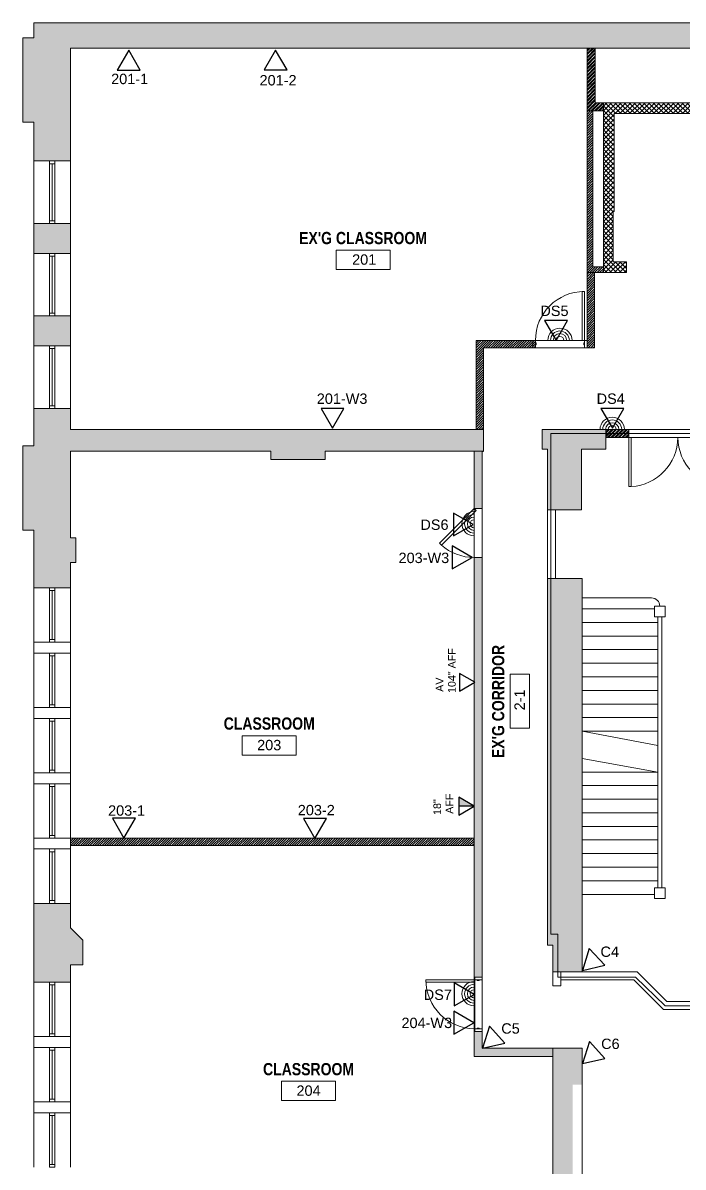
# Model space of a CAD drawing. Header units: inches. Extents: x 891 to 14187, y -1169 to 3232.
# Drawn here: x 8153 to 8638, y 2233 to 3074 of the extents above; entities that cross this region are included whole.
import ezdxf

# ---------------------------------------------------------------- set-up
doc = ezdxf.new("R2010")
doc.units = ezdxf.units.IN
doc.header["$MEASUREMENT"] = 0
doc.linetypes.add('IMPORT-IMPORT-HIDDEN2', pattern=[0.1875, 0.125, -0.0625])
doc.linetypes.add('IMPORT-IMPORT-PHANTOM2', pattern=[1.25, 0.625, -0.125, 0.125, -0.125, 0.125, -0.125])
for name, color, linetype, lineweight in [('_OPTEC_LAYER', 1, 'Continuous', 30), ('A-ANNO-RM TAG', 7, 'Continuous', 9), ('A-DETL-MEDM', 33, 'Continuous', 20), ('A-DOOR', 7, 'Continuous', 9), ('A-DOOR-EXG', 7, 'Continuous', 9), ('A-DOOR-HEAD', 7, 'IMPORT-IMPORT-HIDDEN2', 9), ('A-DOOR-JAMB', 7, 'Continuous', 9), ('A-Hatch', 7, 'Continuous', 9), ('A-HATCH-1HR', 7, 'Continuous', 9), ('A-HATCH-2 HR', 7, 'Continuous', 9), ('A-STAIR-EX_G', 7, 'Continuous', 9), ('A-WALL-INT NEW', 7, 'Continuous', 9), ('DATA', 250, 'Continuous', 30), ('EX-EXT-CORE', 7, 'Continuous', 9), ('EX-Windows', 7, 'Continuous', 9), ('G-ANNO-TEXT', 7, 'Continuous', 9), ('MUC-LOW_WALL', 7, 'Continuous', 9), ('SPEAKER', 10, 'Continuous', 20), ('WALL TYPE', 7, 'IMPORT-IMPORT-PHANTOM2', 9)]:
    doc.layers.add(name, color=color, linetype=linetype, lineweight=lineweight)
doc.styles.add('Arial', font='arial.ttf', dxfattribs={"height": 7.623})
doc.styles.add('Arial Narrow_B', font='ARIALNB.TTF', dxfattribs={"height": 9})
doc.styles.add('Arial_2', font='arial.ttf', dxfattribs={"height": 4.5})

msp = doc.modelspace()

# ---------------------------------------------------------------- hatches: boundary and pattern name
at = {"layer": 'A-Hatch'}
for points in [[(8187.65, 2972.6), (8187.65, 3055.66), (9018.37, 3055.66), (9018.37, 3023.37), (9039.99, 3023.37), (9039.99, 3074.16), (8160.65, 3074.16), (8160.65, 3063.16), (8152.65, 3063.16), (8152.65, 3001.16), (8160.65, 3001.16), (8160.65, 2972.6)], [(8160.65, 2658.6), (8187.65, 2658.6), (8187.65, 2677.39), (8191.65, 2677.39), (8191.65, 2695.39), (8187.65, 2695.39), (8187.65, 2759.16), (8335.09, 2759.16), (8335.09, 2753.16), (8375.09, 2753.16), (8375.09, 2759.16), (8491.61, 2759.16), (8491.61, 2775.16), (8187.65, 2775.16), (8187.65, 2790.6), (8160.65, 2790.6), (8160.65, 2763.16), (8152.65, 2763.16), (8152.65, 2701.16), (8160.65, 2701.16)], [(8538.52, 2715.95), (8563.52, 2715.95), (8563.52, 2760.66), (8581.52, 2760.66), (8581.52, 2775.16), (8534.75, 2775.16), (8534.75, 2760.66), (8538.52, 2760.66), (8538.52, 2729.77)], [(8484.61, 2716.97), (8490.61, 2716.97), (8490.61, 2759.16), (8484.61, 2759.16), (8484.61, 2729.77)], [(8490.61, 2372.37), (8490.61, 2680.97), (8484.61, 2680.97), (8484.61, 2372.37)], [(8564.19, 2376.29), (8564.19, 2665.41), (8538.52, 2665.41), (8538.52, 2395.79), (8542.52, 2395.79), (8542.52, 2376.29)], [(8160.65, 2368.62), (8187.65, 2368.62), (8187.65, 2381.44), (8196.65, 2381.44), (8196.65, 2399.58), (8187.65, 2408.58), (8187.65, 2426.6), (8160.65, 2426.6)], [(8484.61, 2314), (8542.52, 2314), (8542.52, 2320), (8490.61, 2320), (8490.61, 2332.37), (8484.61, 2332.37)], [(8542.52, 2192.45), (8564.19, 2192.45), (8564.19, 2219.32), (8557.23, 2219.32), (8557.23, 2293.29), (8564.19, 2293.29), (8564.19, 2320), (8542.52, 2320), (8542.52, 2199.12)]]:
    msp.add_hatch(color=9, dxfattribs=at).paths.add_polyline_path(points)
h = msp.add_hatch(color=9, dxfattribs=at)
h.paths.add_polyline_path([(8160.65, 2836.6), (8187.65, 2836.6), (8187.65, 2858.6), (8160.65, 2858.6)])
h.paths.add_polyline_path([(8160.65, 2904.6), (8187.65, 2904.6), (8187.65, 2926.6), (8160.65, 2926.6)])
at = {"layer": 'A-HATCH-1HR'}
h = msp.add_hatch(dxfattribs=at)
h.set_pattern_fill('FP_3', color=8, style=0, pattern_type=2)
h.set_pattern_definition([(45, (7058.1196, -13222.9309), (-0.88388348, 0.88388348), [])])
h.paths.add_polyline_path([(8567.76, 2890.46), (8579.76, 2890.46), (8579.76, 2894.71), (8572.01, 2894.71), (8572.01, 3009.46), (8567.76, 3009.46), (8567.76, 2971.95)])
at = {"layer": 'A-HATCH-2 HR'}
h = msp.add_hatch(dxfattribs=at)
h.set_pattern_fill('FP_2', color=8, style=0, pattern_type=2)
h.set_pattern_definition([(45, (7058.1196, -25944.936), (-1.32582521, 1.32582521), []), (45, (7059.0036, -25944.936), (-1.32582521, 1.32582521), [])])
h.paths.add_polyline_path([(8567.76, 3009.46), (8579.76, 3009.46), (8579.76, 3015.46), (8573.76, 3015.46), (8573.76, 3055.66), (8567.76, 3055.66)])
h = msp.add_hatch(dxfattribs=at)
h.set_pattern_fill('FP_1', color=8, style=0, pattern_type=2)
h.set_pattern_definition([(45, (-10701.2044, -5367.886), (-1.76776695, 1.76776695), []), (135, (-10701.2044, -5367.886), (-1.76776695, -1.76776695), [])])
h.paths.add_polyline_path([(8579.76, 2890.46), (8596.81, 2890.46), (8596.81, 2898.46), (8586.95, 2898.46), (8586.95, 2935.36), (8587.76, 2935.36), (8587.76, 3007.46), (8679.76, 3007.46), (8679.76, 2898.46), (8644.81, 2898.46), (8644.81, 2895.44), (8687.76, 2895.44), (8687.76, 3015.46), (8579.76, 3015.46), (8579.76, 2894.71)])
at = {"layer": 'DATA'}
msp.add_hatch(color=1, dxfattribs=at).paths.add_polyline_path([(8484.61, 2498.1), (8473.34, 2504.6), (8473.34, 2498.1)])

# ---------------------------------------------------------------- linework, layer by layer
at = {"layer": '_OPTEC_LAYER', "color": 1, "lineweight": 30}
for points in [[(8230.49, 3054.01), (8222.05, 3039.39), (8238.93, 3039.39)], [(8338.61, 3054.17), (8330.17, 3039.54), (8347.05, 3039.54)], [(8544.96, 2840.61), (8553.4, 2855.23), (8536.52, 2855.23)], [(8380.45, 2776.02), (8388.89, 2790.64), (8372.01, 2790.64)], [(8586.34, 2776.02), (8594.78, 2790.64), (8577.89, 2790.64)], [(8484.05, 2705.24), (8469.43, 2713.68), (8469.43, 2696.8)], [(8483.2, 2681.02), (8468.58, 2689.46), (8468.58, 2672.58)], [(8226.99, 2474.53), (8235.43, 2489.15), (8218.55, 2489.15)], [(8367.5, 2474.34), (8375.95, 2488.96), (8359.06, 2488.96)], [(8564.29, 2377.31), (8580.74, 2381.11), (8569.22, 2393.45)], [(8484.61, 2359.65), (8469.99, 2368.1), (8469.99, 2351.21)], [(8484.37, 2338.81), (8469.75, 2347.25), (8469.75, 2330.37)], [(8490.84, 2320.18), (8507.35, 2323.7), (8496.05, 2336.24)], [(8564.29, 2308.88), (8580.8, 2312.4), (8569.5, 2324.94)]]:
    msp.add_lwpolyline(points, close=True, dxfattribs=at)
at = {"layer": 'A-ANNO-RM TAG', "color": 8, "flags": 128}
for points in [[(8383.09, 2906.99), (8422.77, 2906.99), (8422.77, 2892.77), (8383.09, 2892.77)], [(8511.26, 2555.56), (8511.26, 2595.24), (8525.48, 2595.24), (8525.48, 2555.56)], [(8313.95, 2549.91), (8353.63, 2549.91), (8353.63, 2535.69), (8313.95, 2535.69)], [(8342.88, 2295.74), (8382.56, 2295.74), (8382.56, 2281.52), (8342.88, 2281.52)]]:
    msp.add_lwpolyline(points, close=True, dxfattribs=at)
at = {"layer": 'A-DETL-MEDM', "color": 135}
msp.add_line((8564.18, 2273.44), (8564.18, 2195.44), dxfattribs=at)
at = {"layer": 'A-DOOR', "color": 8}
for p, q in [((8598.52, 2769.16), (8598.52, 2733.16)), ((8600.29, 2769.16), (8598.52, 2769.16)), ((8600.29, 2733.16), (8600.29, 2769.16)), ((8598.52, 2733.16), (8600.29, 2733.16))]:
    msp.add_line(p, q, dxfattribs=at)
for points in [[(8565.76, 2840.66), (8564.01, 2840.66), (8564.01, 2876.66), (8565.76, 2876.66)], [(8485.11, 2370.37), (8485.11, 2368.62), (8449.11, 2368.62), (8449.11, 2370.37)]]:
    msp.add_lwpolyline(points, close=True, dxfattribs=at)
for centre, radius, start, end in [((8565.76, 2840.66), 36, 90, 180), ((8598.15, 2769.47), 36.38, 273.37008, 359.50677), ((8670.9, 2769.47), 36.38, 180.49323, 266.62992), ((8485.11, 2370.37), 36, 180, 270)]:
    msp.add_arc(centre, radius, start, end, dxfattribs=at)
at = {"layer": 'A-DOOR-EXG', "color": 8}
msp.add_lwpolyline([(8484.61, 2716.97), (8459.15, 2691.51), (8460.56, 2690.1), (8486.02, 2715.56)], close=True, dxfattribs=at)
msp.add_arc((8484.68, 2717.4), 36.43, 228.53467, 269.87623, dxfattribs=at)
at = {"layer": 'A-DOOR-HEAD', "color": 8, "linetype": 'Continuous'}
for p, q in [((8565.76, 2840.66), (8529.76, 2840.66)), ((8565.76, 2835.16), (8529.76, 2835.16)), ((8598.52, 2775.16), (8670.52, 2775.16)), ((8598.52, 2769.16), (8598.52, 2775.16)), ((8670.52, 2769.16), (8598.52, 2769.16)), ((8490.61, 2716.97), (8484.61, 2716.97)), ((8484.61, 2716.97), (8484.61, 2680.97)), ((8490.61, 2680.97), (8490.61, 2716.97)), ((8484.61, 2680.97), (8490.61, 2680.97)), ((8490.61, 2370.37), (8484.61, 2370.37)), ((8484.61, 2370.37), (8484.61, 2334.37)), ((8485.11, 2370.37), (8485.11, 2334.37)), ((8490.61, 2370.37), (8490.61, 2334.37)), ((8490.61, 2334.37), (8490.61, 2370.37)), ((8484.61, 2334.37), (8490.61, 2334.37))]:
    msp.add_line(p, q, dxfattribs=at)
at = {"layer": 'A-DOOR-JAMB', "color": 8}
for points in [[(8527.76, 2835.16), (8529.76, 2835.16), (8529.76, 2840.66), (8527.76, 2840.66), (8527.76, 2835.16), (8527.76, 2840.66)], [(8567.76, 2835.16), (8565.76, 2835.16), (8565.76, 2840.66), (8567.76, 2840.66), (8567.76, 2835.16), (8567.76, 2840.66)], [(8490.61, 2372.37), (8490.61, 2370.37), (8485.11, 2370.37), (8485.11, 2372.37), (8490.61, 2372.37), (8485.11, 2372.37)], [(8490.61, 2332.37), (8490.61, 2334.37), (8485.11, 2334.37), (8485.11, 2332.37), (8490.61, 2332.37), (8485.11, 2332.37)]]:
    msp.add_lwpolyline(points, dxfattribs=at)
for points in [[(8529.76, 2837.41), (8530.26, 2837.41), (8530.26, 2838.91), (8529.76, 2838.91)], [(8565.76, 2837.41), (8565.26, 2837.41), (8565.26, 2838.91), (8565.76, 2838.91)], [(8488.36, 2370.37), (8488.36, 2369.87), (8486.86, 2369.87), (8486.86, 2370.37)], [(8488.36, 2334.37), (8488.36, 2334.87), (8486.86, 2334.87), (8486.86, 2334.37)]]:
    msp.add_lwpolyline(points, close=True, dxfattribs=at)
at = {"layer": 'A-HATCH-1HR', "color": 8}
for p, q in [((8567.76, 2889.08), (8569.14, 2890.46)), ((8567.76, 2887.31), (8570.91, 2890.46)), ((8567.76, 2885.55), (8572.68, 2890.46)), ((8567.76, 2883.78), (8573.26, 2889.28)), ((8567.76, 2882.01), (8573.26, 2887.51)), ((8567.76, 2880.24), (8573.26, 2885.74)), ((8567.76, 2878.47), (8573.26, 2883.97)), ((8567.76, 2876.71), (8573.26, 2882.21)), ((8567.76, 2874.94), (8573.26, 2880.44)), ((8567.76, 2873.17), (8573.26, 2878.67)), ((8567.76, 2871.4), (8573.26, 2876.9)), ((8567.76, 2869.64), (8573.26, 2875.14)), ((8567.76, 2867.87), (8573.26, 2873.37)), ((8567.76, 2866.1), (8573.26, 2871.6)), ((8567.76, 2864.33), (8573.26, 2869.83)), ((8567.76, 2862.56), (8573.26, 2868.06)), ((8567.76, 2860.8), (8573.26, 2866.3)), ((8567.76, 2859.03), (8573.26, 2864.53)), ((8567.76, 2857.26), (8573.26, 2862.76)), ((8567.76, 2855.49), (8573.26, 2860.99)), ((8567.76, 2853.73), (8573.26, 2859.23)), ((8567.76, 2851.96), (8573.26, 2857.46)), ((8567.76, 2850.19), (8573.26, 2855.69)), ((8567.76, 2848.42), (8573.26, 2853.92)), ((8567.76, 2846.65), (8573.26, 2852.15)), ((8567.76, 2844.89), (8573.26, 2850.39)), ((8567.76, 2843.12), (8573.26, 2848.62)), ((8567.76, 2841.35), (8573.26, 2846.85)), ((8567.76, 2839.58), (8573.26, 2845.08)), ((8486.11, 2840.37), (8486.4, 2840.66)), ((8486.11, 2838.6), (8488.16, 2840.66)), ((8486.11, 2836.83), (8489.93, 2840.66)), ((8486.11, 2835.06), (8491.7, 2840.66)), ((8486.11, 2833.3), (8493.47, 2840.66)), ((8486.11, 2831.53), (8495.23, 2840.66)), ((8486.11, 2829.76), (8497, 2840.66)), ((8493.27, 2835.16), (8498.77, 2840.66)), ((8495.04, 2835.16), (8500.54, 2840.66)), ((8496.81, 2835.16), (8502.31, 2840.66)), ((8498.57, 2835.16), (8504.07, 2840.66)), ((8500.34, 2835.16), (8505.84, 2840.66)), ((8502.11, 2835.16), (8507.61, 2840.66)), ((8503.88, 2835.16), (8509.38, 2840.66)), ((8505.64, 2835.16), (8511.14, 2840.66)), ((8507.41, 2835.16), (8512.91, 2840.66)), ((8509.18, 2835.16), (8514.68, 2840.66)), ((8510.95, 2835.16), (8516.45, 2840.66)), ((8512.72, 2835.16), (8518.22, 2840.66)), ((8514.48, 2835.16), (8519.98, 2840.66)), ((8516.25, 2835.16), (8521.75, 2840.66)), ((8518.02, 2835.16), (8523.52, 2840.66)), ((8519.79, 2835.16), (8525.29, 2840.66)), ((8521.55, 2835.16), (8527.05, 2840.66)), ((8523.32, 2835.16), (8528.82, 2840.66)), ((8525.09, 2835.16), (8529.76, 2839.83)), ((8526.86, 2835.16), (8530.26, 2838.56)), ((8528.63, 2835.16), (8529.76, 2836.29)), ((8567.76, 2837.82), (8573.26, 2843.32)), ((8567.76, 2836.05), (8573.26, 2841.55)), ((8568.64, 2835.16), (8573.26, 2839.78)), ((8570.41, 2835.16), (8573.26, 2838.01)), ((8572.17, 2835.16), (8573.26, 2836.24)), ((8486.11, 2827.99), (8491.61, 2833.49)), ((8486.11, 2826.22), (8491.61, 2831.72)), ((8486.11, 2824.46), (8491.61, 2829.96)), ((8486.11, 2822.69), (8491.61, 2828.19)), ((8486.11, 2820.92), (8491.61, 2826.42)), ((8486.11, 2819.15), (8491.61, 2824.65)), ((8486.11, 2817.39), (8491.61, 2822.89)), ((8486.11, 2815.62), (8491.61, 2821.12)), ((8486.11, 2813.85), (8491.61, 2819.35)), ((8486.11, 2812.08), (8491.61, 2817.58)), ((8486.11, 2810.32), (8491.61, 2815.82)), ((8486.11, 2808.55), (8491.61, 2814.05)), ((8486.11, 2806.78), (8491.61, 2812.28)), ((8486.11, 2805.01), (8491.61, 2810.51)), ((8486.11, 2803.24), (8491.61, 2808.74)), ((8486.11, 2801.48), (8491.61, 2806.98)), ((8486.11, 2799.71), (8491.61, 2805.21)), ((8486.11, 2797.94), (8491.61, 2803.44)), ((8486.11, 2796.17), (8491.61, 2801.67)), ((8486.11, 2794.41), (8491.61, 2799.91)), ((8486.11, 2792.64), (8491.61, 2798.14)), ((8486.11, 2790.87), (8491.61, 2796.37)), ((8486.11, 2789.1), (8491.61, 2794.6)), ((8486.11, 2787.33), (8491.61, 2792.83)), ((8486.11, 2785.57), (8491.61, 2791.07)), ((8486.11, 2783.8), (8491.61, 2789.3)), ((8486.11, 2782.03), (8491.61, 2787.53)), ((8486.11, 2780.26), (8491.61, 2785.76)), ((8486.11, 2778.5), (8491.61, 2784)), ((8486.11, 2776.73), (8491.61, 2782.23)), ((8486.3, 2775.16), (8491.61, 2780.46)), ((8488.07, 2775.16), (8491.61, 2778.69)), ((8489.84, 2775.16), (8491.61, 2776.92)), ((8187.65, 2474.19), (8188.08, 2474.62)), ((8187.65, 2472.42), (8189.85, 2474.62)), ((8187.65, 2470.66), (8191.62, 2474.62)), ((8187.89, 2469.12), (8193.39, 2474.62)), ((8189.66, 2469.12), (8195.16, 2474.62)), ((8191.42, 2469.12), (8196.92, 2474.62)), ((8193.19, 2469.12), (8198.69, 2474.62)), ((8194.96, 2469.12), (8200.46, 2474.62)), ((8196.73, 2469.12), (8202.23, 2474.62)), ((8198.49, 2469.12), (8203.99, 2474.62)), ((8200.26, 2469.12), (8205.76, 2474.62)), ((8202.03, 2469.12), (8207.53, 2474.62)), ((8203.8, 2469.12), (8209.3, 2474.62)), ((8205.56, 2469.12), (8211.06, 2474.62)), ((8207.33, 2469.12), (8212.83, 2474.62)), ((8209.1, 2469.12), (8214.6, 2474.62)), ((8210.87, 2469.12), (8216.37, 2474.62)), ((8212.64, 2469.12), (8218.14, 2474.62)), ((8214.4, 2469.12), (8219.9, 2474.62)), ((8216.17, 2469.12), (8221.67, 2474.62)), ((8217.94, 2469.12), (8223.44, 2474.62)), ((8219.71, 2469.12), (8225.21, 2474.62)), ((8221.47, 2469.12), (8226.97, 2474.62)), ((8223.24, 2469.12), (8228.74, 2474.62)), ((8225.01, 2469.12), (8230.51, 2474.62)), ((8226.78, 2469.12), (8232.28, 2474.62)), ((8228.55, 2469.12), (8234.05, 2474.62)), ((8230.31, 2469.12), (8235.81, 2474.62)), ((8232.08, 2469.12), (8237.58, 2474.62)), ((8233.85, 2469.12), (8239.35, 2474.62)), ((8235.62, 2469.12), (8241.12, 2474.62)), ((8237.38, 2469.12), (8242.88, 2474.62)), ((8239.15, 2469.12), (8244.65, 2474.62)), ((8240.92, 2469.12), (8246.42, 2474.62)), ((8242.69, 2469.12), (8248.19, 2474.62)), ((8244.46, 2469.12), (8249.96, 2474.62)), ((8246.22, 2469.12), (8251.72, 2474.62)), ((8247.99, 2469.12), (8253.49, 2474.62)), ((8249.76, 2469.12), (8255.26, 2474.62)), ((8251.53, 2469.12), (8257.03, 2474.62)), ((8253.29, 2469.12), (8258.79, 2474.62)), ((8255.06, 2469.12), (8260.56, 2474.62)), ((8256.83, 2469.12), (8262.33, 2474.62)), ((8258.6, 2469.12), (8264.1, 2474.62)), ((8260.37, 2469.12), (8265.87, 2474.62)), ((8262.13, 2469.12), (8267.63, 2474.62)), ((8263.9, 2469.12), (8269.4, 2474.62)), ((8265.67, 2469.12), (8271.17, 2474.62)), ((8267.44, 2469.12), (8272.94, 2474.62)), ((8269.2, 2469.12), (8274.7, 2474.62)), ((8270.97, 2469.12), (8276.47, 2474.62)), ((8272.74, 2469.12), (8278.24, 2474.62)), ((8274.51, 2469.12), (8280.01, 2474.62)), ((8276.28, 2469.12), (8281.78, 2474.62)), ((8278.04, 2469.12), (8283.54, 2474.62)), ((8279.81, 2469.12), (8285.31, 2474.62)), ((8281.58, 2469.12), (8287.08, 2474.62)), ((8283.35, 2469.12), (8288.85, 2474.62)), ((8285.11, 2469.12), (8290.61, 2474.62)), ((8286.88, 2469.12), (8292.38, 2474.62)), ((8288.65, 2469.12), (8294.15, 2474.62)), ((8290.42, 2469.12), (8295.92, 2474.62)), ((8292.19, 2469.12), (8297.69, 2474.62)), ((8293.95, 2469.12), (8299.45, 2474.62)), ((8295.72, 2469.12), (8301.22, 2474.62)), ((8297.49, 2469.12), (8302.99, 2474.62)), ((8299.26, 2469.12), (8304.76, 2474.62)), ((8301.02, 2469.12), (8306.52, 2474.62)), ((8302.79, 2469.12), (8308.29, 2474.62)), ((8304.56, 2469.12), (8310.06, 2474.62)), ((8306.33, 2469.12), (8311.83, 2474.62)), ((8308.1, 2469.12), (8313.6, 2474.62)), ((8309.86, 2469.12), (8315.36, 2474.62)), ((8311.63, 2469.12), (8317.13, 2474.62)), ((8313.4, 2469.12), (8318.9, 2474.62)), ((8315.17, 2469.12), (8320.67, 2474.62)), ((8316.93, 2469.12), (8322.43, 2474.62)), ((8318.7, 2469.12), (8324.2, 2474.62)), ((8320.47, 2469.12), (8325.97, 2474.62)), ((8322.24, 2469.12), (8327.74, 2474.62)), ((8324.01, 2469.12), (8329.51, 2474.62)), ((8325.77, 2469.12), (8331.27, 2474.62)), ((8327.54, 2469.12), (8333.04, 2474.62)), ((8329.31, 2469.12), (8334.81, 2474.62)), ((8331.08, 2469.12), (8336.58, 2474.62)), ((8332.84, 2469.12), (8338.34, 2474.62)), ((8334.61, 2469.12), (8340.11, 2474.62)), ((8336.38, 2469.12), (8341.88, 2474.62)), ((8338.15, 2469.12), (8343.65, 2474.62)), ((8339.92, 2469.12), (8345.42, 2474.62)), ((8341.68, 2469.12), (8347.18, 2474.62)), ((8343.45, 2469.12), (8348.95, 2474.62)), ((8345.22, 2469.12), (8350.72, 2474.62)), ((8346.99, 2469.12), (8352.49, 2474.62)), ((8348.75, 2469.12), (8354.25, 2474.62)), ((8350.52, 2469.12), (8356.02, 2474.62)), ((8352.29, 2469.12), (8357.79, 2474.62)), ((8354.06, 2469.12), (8359.56, 2474.62)), ((8355.83, 2469.12), (8361.33, 2474.62)), ((8357.59, 2469.12), (8363.09, 2474.62)), ((8359.36, 2469.12), (8364.86, 2474.62)), ((8361.13, 2469.12), (8366.63, 2474.62)), ((8362.9, 2469.12), (8368.4, 2474.62)), ((8364.66, 2469.12), (8370.16, 2474.62)), ((8366.43, 2469.12), (8371.93, 2474.62)), ((8368.2, 2469.12), (8373.7, 2474.62)), ((8369.97, 2469.12), (8375.47, 2474.62)), ((8371.74, 2469.12), (8377.24, 2474.62)), ((8373.5, 2469.12), (8379, 2474.62)), ((8375.27, 2469.12), (8380.77, 2474.62)), ((8377.04, 2469.12), (8382.54, 2474.62)), ((8378.81, 2469.12), (8384.31, 2474.62)), ((8380.57, 2469.12), (8386.07, 2474.62)), ((8382.34, 2469.12), (8387.84, 2474.62)), ((8384.11, 2469.12), (8389.61, 2474.62)), ((8385.88, 2469.12), (8391.38, 2474.62)), ((8387.64, 2469.12), (8393.14, 2474.62)), ((8389.41, 2469.12), (8394.91, 2474.62)), ((8391.18, 2469.12), (8396.68, 2474.62)), ((8392.95, 2469.12), (8398.45, 2474.62)), ((8394.72, 2469.12), (8400.22, 2474.62)), ((8396.48, 2469.12), (8401.98, 2474.62)), ((8398.25, 2469.12), (8403.75, 2474.62)), ((8400.02, 2469.12), (8405.52, 2474.62)), ((8401.79, 2469.12), (8407.29, 2474.62)), ((8403.55, 2469.12), (8409.05, 2474.62)), ((8405.32, 2469.12), (8410.82, 2474.62)), ((8407.09, 2469.12), (8412.59, 2474.62)), ((8408.86, 2469.12), (8414.36, 2474.62)), ((8410.63, 2469.12), (8416.13, 2474.62)), ((8412.39, 2469.12), (8417.89, 2474.62)), ((8414.16, 2469.12), (8419.66, 2474.62)), ((8415.93, 2469.12), (8421.43, 2474.62)), ((8417.7, 2469.12), (8423.2, 2474.62)), ((8419.46, 2469.12), (8424.96, 2474.62)), ((8421.23, 2469.12), (8426.73, 2474.62)), ((8423, 2469.12), (8428.5, 2474.62)), ((8424.77, 2469.12), (8430.27, 2474.62)), ((8426.54, 2469.12), (8432.04, 2474.62)), ((8428.3, 2469.12), (8433.8, 2474.62)), ((8430.07, 2469.12), (8435.57, 2474.62)), ((8431.84, 2469.12), (8437.34, 2474.62)), ((8433.61, 2469.12), (8439.11, 2474.62)), ((8435.37, 2469.12), (8440.87, 2474.62)), ((8437.14, 2469.12), (8442.64, 2474.62)), ((8438.91, 2469.12), (8444.41, 2474.62)), ((8440.68, 2469.12), (8446.18, 2474.62)), ((8442.45, 2469.12), (8447.95, 2474.62)), ((8444.21, 2469.12), (8449.71, 2474.62)), ((8445.98, 2469.12), (8451.48, 2474.62)), ((8447.75, 2469.12), (8453.25, 2474.62)), ((8449.52, 2469.12), (8455.02, 2474.62)), ((8451.28, 2469.12), (8456.78, 2474.62)), ((8453.05, 2469.12), (8458.55, 2474.62)), ((8454.82, 2469.12), (8460.32, 2474.62)), ((8456.59, 2469.12), (8462.09, 2474.62)), ((8458.36, 2469.12), (8463.86, 2474.62)), ((8460.12, 2469.12), (8465.62, 2474.62)), ((8461.89, 2469.12), (8467.39, 2474.62)), ((8463.66, 2469.12), (8469.16, 2474.62)), ((8465.43, 2469.12), (8470.93, 2474.62)), ((8467.19, 2469.12), (8472.69, 2474.62)), ((8468.96, 2469.12), (8474.46, 2474.62)), ((8470.73, 2469.12), (8476.23, 2474.62)), ((8472.5, 2469.12), (8478, 2474.62)), ((8474.27, 2469.12), (8479.77, 2474.62)), ((8476.03, 2469.12), (8481.53, 2474.62)), ((8477.8, 2469.12), (8483.3, 2474.62)), ((8479.57, 2469.12), (8484.61, 2474.16)), ((8481.34, 2469.12), (8484.61, 2472.39)), ((8483.1, 2469.12), (8484.61, 2470.63))]:
    msp.add_line(p, q, dxfattribs=at)
at = {"layer": 'A-HATCH-2 HR', "color": 8}
for p, q in [((8581.52, 2773.37), (8583.31, 2775.16)), ((8581.52, 2770.72), (8585.96, 2775.16)), ((8581.52, 2775.14), (8581.54, 2775.16)), ((8581.52, 2772.49), (8584.19, 2775.16)), ((8581.52, 2769.84), (8586.84, 2775.16)), ((8582.61, 2769.16), (8588.61, 2775.16)), ((8583.49, 2769.16), (8589.49, 2775.16)), ((8585.26, 2769.16), (8591.26, 2775.16)), ((8586.14, 2769.16), (8592.14, 2775.16)), ((8587.91, 2769.16), (8593.91, 2775.16)), ((8588.8, 2769.16), (8594.8, 2775.16)), ((8590.56, 2769.16), (8596.56, 2775.16)), ((8591.45, 2769.16), (8597.45, 2775.16)), ((8593.22, 2769.16), (8598.52, 2774.46)), ((8594.1, 2769.16), (8598.52, 2773.58)), ((8595.87, 2769.16), (8598.52, 2771.81)), ((8596.75, 2769.16), (8598.52, 2770.93)), ((8598.52, 2769.16), (8598.52, 2769.16))]:
    msp.add_line(p, q, dxfattribs=at)
at = {"layer": 'A-STAIR-EX_G', "color": 8}
for p, q in [((8564.19, 2651.21), (8615.23, 2651.21)), ((8564.19, 2643.21), (8617.35, 2643.21)), ((8617.35, 2645.21), (8625.11, 2645.21)), ((8617.35, 2637.45), (8617.35, 2645.21)), ((8625.11, 2645.21), (8625.11, 2637.45)), ((8625.11, 2637.45), (8617.35, 2637.45)), ((8619.84, 2438.04), (8619.84, 2637.45)), ((8622.84, 2438.04), (8622.84, 2637.45)), ((8564.19, 2633.21), (8619.84, 2633.21)), ((8564.19, 2623.21), (8619.84, 2623.21)), ((8564.19, 2613.21), (8619.84, 2613.21)), ((8564.19, 2603.21), (8619.84, 2603.21)), ((8564.19, 2593.21), (8619.84, 2593.21)), ((8564.19, 2583.21), (8619.84, 2583.21)), ((8564.19, 2573.21), (8619.84, 2573.21)), ((8564.19, 2563.21), (8619.84, 2563.21)), ((8619.84, 2542.67), (8564.19, 2553.21)), ((8564.19, 2553.21), (8619.84, 2553.21)), ((8619.84, 2523.21), (8564.19, 2533.21)), ((8564.19, 2523.21), (8619.84, 2523.21)), ((8564.19, 2513.21), (8619.84, 2513.21)), ((8564.19, 2503.21), (8619.84, 2503.21)), ((8564.19, 2493.21), (8619.84, 2493.21)), ((8564.19, 2483.21), (8619.84, 2483.21)), ((8564.19, 2473.21), (8619.84, 2473.21)), ((8564.19, 2463.21), (8619.84, 2463.21)), ((8564.19, 2453.21), (8619.84, 2453.21)), ((8564.19, 2443.21), (8619.84, 2443.21)), ((8564.19, 2433.21), (8617.35, 2433.21)), ((8617.35, 2438.04), (8625.11, 2438.04)), ((8617.35, 2430.28), (8617.35, 2438.04)), ((8625.11, 2438.04), (8625.11, 2430.28)), ((8625.11, 2430.28), (8617.35, 2430.28))]:
    msp.add_line(p, q, dxfattribs=at)
msp.add_arc((8615.23, 2645.21), 6, 0, 90, dxfattribs=at)
at = {"layer": 'A-WALL-INT NEW', "color": 135, "lineweight": 20}
for p, q in [((8567.76, 3055.66), (8565.76, 3055.66)), ((8571.76, 3055.66), (8567.76, 3055.66))]:
    msp.add_line(p, q, dxfattribs=at)
at = {"layer": 'A-WALL-INT NEW', "color": 8}
for p, q in [((8567.76, 3009.46), (8567.76, 3055.66)), ((8579.76, 3009.46), (8579.76, 3015.46)), ((8579.76, 3015.46), (8687.76, 3015.46)), ((8567.76, 3009.46), (8567.76, 2895.46)), ((8572.01, 3009.46), (8567.76, 3009.46)), ((8579.76, 3009.46), (8572.01, 3009.46)), ((8579.76, 2894.71), (8579.76, 3009.46)), ((8567.76, 2890.46), (8579.76, 2890.46)), ((8567.76, 2835.16), (8567.76, 2890.46)), ((8573.26, 2890.46), (8573.26, 2835.16)), ((8579.76, 2890.46), (8579.76, 2894.71)), ((8486.11, 2775.26), (8486.11, 2840.66)), ((8486.11, 2840.66), (8527.76, 2840.66)), ((8527.76, 2835.16), (8491.61, 2835.16)), ((8491.61, 2835.16), (8491.61, 2775.16)), ((8573.26, 2835.16), (8567.76, 2835.16)), ((8581.52, 2775.16), (8598.52, 2775.16)), ((8581.52, 2769.16), (8581.52, 2775.16)), ((8581.52, 2769.16), (8598.52, 2769.16)), ((8598.52, 2769.16), (8581.52, 2769.16)), ((8598.52, 2775.16), (8598.52, 2769.16)), ((8187.65, 2469.12), (8187.65, 2474.62)), ((8187.65, 2474.62), (8484.61, 2474.62)), ((8484.61, 2474.62), (8484.61, 2469.12)), ((8484.61, 2469.12), (8187.65, 2469.12))]:
    msp.add_line(p, q, dxfattribs=at)
at = {"layer": 'A-WALL-INT NEW', "color": 8, "flags": 128}
for points in [[(8579.76, 3015.46), (8573.76, 3015.46), (8573.76, 3055.66)], [(8579.76, 2890.46), (8567.76, 2890.46), (8567.76, 3009.46), (8572.01, 3009.46), (8572.01, 2894.71), (8579.76, 2894.71), (8579.76, 2890.46), (8567.76, 2890.46)], [(8579.76, 2894.71), (8572.01, 2894.71), (8572.01, 3009.46)], [(8644.81, 2898.46), (8679.76, 2898.46), (8679.76, 3007.46), (8587.76, 3007.46), (8587.76, 2935.36), (8586.95, 2935.36), (8586.95, 2898.46), (8596.81, 2898.46), (8596.81, 2890.46), (8579.76, 2890.46)]]:
    msp.add_lwpolyline(points, dxfattribs=at)
at = {"layer": 'DATA', "color": 1, "flags": 128}
msp.add_lwpolyline([(8485.19, 2589.27), (8473.92, 2595.78), (8473.92, 2582.76)], close=True, dxfattribs=at)
at = {"layer": 'DATA', "color": 1}
msp.add_lwpolyline([(8484.61, 2498.1), (8473.34, 2504.6), (8473.34, 2491.59), (8484.61, 2498.1), (8473.34, 2498.1)], dxfattribs=at)
at = {"layer": 'EX-EXT-CORE', "color": 8}
for p, q in [((8567.76, 3055.66), (8573.76, 3055.66)), ((8544.52, 2715.95), (8544.52, 2665.41)), ((8160.65, 2618.6), (8160.65, 2610.6)), ((8160.65, 2570.6), (8160.65, 2562.6)), ((8160.65, 2522.6), (8160.65, 2514.6)), ((8160.65, 2474.6), (8160.65, 2466.6)), ((8160.65, 2368.62), (8172.15, 2368.62)), ((8160.65, 2328.62), (8160.65, 2320.62)), ((8160.65, 2280.62), (8160.65, 2272.62))]:
    msp.add_line(p, q, dxfattribs=at)
at = {"layer": 'EX-EXT-CORE', "color": 8, "flags": 128}
for points in [[(8699.76, 3055.66), (9018.37, 3055.66), (9018.37, 3023.37), (9039.99, 3023.37), (9039.99, 3074.16), (8160.65, 3074.16), (8160.65, 3063.16), (8152.65, 3063.16), (8152.65, 3001.16), (8160.65, 3001.16), (8160.65, 2972.6)], [(8172.15, 2972.6), (8160.65, 2972.6), (8187.65, 2972.6), (8187.65, 3055.66), (8567.76, 3055.66)], [(8573.76, 3055.66), (8579.74, 3055.66), (8693.76, 3055.66)], [(8160.65, 2926.6), (8187.65, 2926.6), (8187.65, 2904.6), (8160.65, 2904.6), (8172.15, 2904.6), (8160.65, 2904.6), (8160.65, 2926.6), (8172.15, 2926.6)], [(8172.15, 2836.6), (8160.65, 2836.6), (8160.65, 2858.6), (8172.15, 2858.6)], [(8160.65, 2836.6), (8187.65, 2836.6), (8187.65, 2858.6), (8160.65, 2858.6)], [(8160.65, 2658.6), (8160.65, 2701.16), (8152.65, 2701.16), (8152.65, 2763.16), (8160.65, 2763.16), (8160.65, 2790.6), (8172.15, 2790.6)], [(8160.65, 2790.6), (8187.65, 2790.6), (8187.65, 2775.16), (8491.61, 2775.16), (8491.61, 2759.16), (8375.09, 2759.16), (8375.09, 2753.16), (8335.09, 2753.16), (8335.09, 2759.16), (8187.65, 2759.16), (8187.65, 2695.39), (8191.65, 2695.39), (8191.65, 2677.39), (8187.65, 2677.39), (8187.65, 2658.6), (8160.65, 2658.6), (8172.15, 2658.6)], [(8548.52, 2376.29), (8548.52, 2370.29), (8602.17, 2370.29), (8623.98, 2348.48), (8663.4, 2348.48), (8663.4, 2354.48), (8626.46, 2354.48), (8604.65, 2376.29), (8548.52, 2376.29), (8548.52, 2366.06), (8542.52, 2366.06), (8542.52, 2395.79), (8538.52, 2395.79), (8538.52, 2760.66), (8534.75, 2760.66), (8534.75, 2775.16), (8565.76, 2775.16), (8581.52, 2775.16), (8581.52, 2760.66), (8563.52, 2760.66), (8563.52, 2715.95), (8538.52, 2715.95)], [(8491.61, 2758.97), (8490.61, 2758.97), (8490.61, 2716.97), (8484.61, 2716.97), (8484.61, 2759.16)], [(8538.52, 2665.41), (8564.19, 2665.41), (8564.19, 2376.29), (8542.52, 2376.29)], [(8172.15, 2618.6), (8160.65, 2618.6), (8187.65, 2618.6), (8187.65, 2610.6), (8160.65, 2610.6), (8172.15, 2610.6)], [(8172.15, 2562.6), (8160.65, 2562.6), (8187.65, 2562.6), (8187.65, 2570.6), (8160.65, 2570.6), (8172.15, 2570.6)], [(8172.15, 2522.6), (8160.65, 2522.6), (8187.65, 2522.6), (8187.65, 2514.6), (8160.65, 2514.6), (8172.15, 2514.6)], [(8172.15, 2474.6), (8160.65, 2474.6), (8187.65, 2474.6), (8187.65, 2466.6), (8160.65, 2466.6), (8172.15, 2466.6)], [(8160.65, 2426.6), (8160.65, 2368.62), (8187.65, 2368.62), (8187.65, 2381.44), (8196.65, 2381.44), (8196.65, 2399.58), (8187.65, 2408.58), (8187.65, 2426.6), (8160.65, 2426.6), (8172.15, 2426.6)], [(8542.52, 2314), (8484.61, 2314), (8484.61, 2334.37), (8490.61, 2334.37), (8490.61, 2320), (8542.52, 2320), (8564.19, 2320), (8564.19, 2272.36)], [(8172.15, 2328.62), (8160.65, 2328.62), (8187.65, 2328.62), (8187.65, 2320.62), (8160.65, 2320.62), (8172.15, 2320.62)], [(8542.52, 2320), (8542.52, 2190.45), (8548.52, 2190.45), (8548.52, 2192.45)], [(8172.15, 2280.62), (8160.65, 2280.62), (8187.65, 2280.62), (8187.65, 2272.62), (8160.65, 2272.62), (8172.15, 2272.62)]]:
    msp.add_lwpolyline(points, dxfattribs=at)
msp.add_lwpolyline([(8490.61, 2680.97), (8490.61, 2370.37), (8484.61, 2370.37), (8484.61, 2398.92), (8484.61, 2680.97)], close=True, dxfattribs=at)
at = {"layer": 'EX-Windows', "color": 8}
for p, q in [((8160.65, 2972.6), (8160.65, 2926.6)), ((8172.15, 2926.6), (8172.15, 2972.6)), ((8172.15, 2972.6), (8176.15, 2972.6)), ((8176.15, 2972.6), (8176.15, 2926.6)), ((8187.65, 2972.6), (8187.65, 2926.6)), ((8176.15, 2970.6), (8172.15, 2970.6)), ((8174.15, 2928.6), (8174.15, 2970.6)), ((8176.15, 2928.6), (8172.15, 2928.6)), ((8176.15, 2926.6), (8172.15, 2926.6)), ((8160.65, 2904.6), (8160.65, 2858.6)), ((8172.15, 2858.6), (8172.15, 2904.6)), ((8172.15, 2904.6), (8176.15, 2904.6)), ((8176.15, 2904.6), (8176.15, 2858.6)), ((8187.65, 2904.6), (8187.65, 2858.6)), ((8176.15, 2902.6), (8172.15, 2902.6)), ((8174.15, 2860.6), (8174.15, 2902.6)), ((8176.15, 2860.6), (8172.15, 2860.6)), ((8176.15, 2858.6), (8172.15, 2858.6)), ((8160.65, 2836.6), (8160.65, 2790.6)), ((8172.15, 2790.6), (8172.15, 2836.6)), ((8172.15, 2836.6), (8176.15, 2836.6)), ((8176.15, 2836.6), (8176.15, 2790.6)), ((8187.65, 2836.6), (8187.65, 2790.6)), ((8176.15, 2834.6), (8172.15, 2834.6)), ((8174.15, 2792.6), (8174.15, 2834.6)), ((8176.15, 2792.6), (8172.15, 2792.6)), ((8176.15, 2790.6), (8172.15, 2790.6)), ((8160.65, 2658.6), (8160.65, 2618.6)), ((8172.15, 2618.6), (8172.15, 2658.6)), ((8172.15, 2658.6), (8176.15, 2658.6)), ((8176.15, 2656.6), (8172.15, 2656.6)), ((8174.15, 2620.6), (8174.15, 2656.6)), ((8176.15, 2658.6), (8176.15, 2618.6)), ((8187.65, 2658.6), (8187.65, 2618.6)), ((8176.15, 2620.6), (8172.15, 2620.6)), ((8176.15, 2618.6), (8172.15, 2618.6)), ((8160.65, 2610.6), (8160.65, 2570.6)), ((8172.15, 2570.6), (8172.15, 2610.6)), ((8172.15, 2610.6), (8176.15, 2610.6)), ((8176.15, 2610.6), (8176.15, 2570.6)), ((8187.65, 2610.6), (8187.65, 2570.6)), ((8176.15, 2608.6), (8172.15, 2608.6)), ((8174.15, 2572.6), (8174.15, 2608.6)), ((8176.15, 2572.6), (8172.15, 2572.6)), ((8176.15, 2570.6), (8172.15, 2570.6)), ((8160.65, 2562.6), (8160.65, 2522.6)), ((8172.15, 2522.6), (8172.15, 2562.6)), ((8172.15, 2562.6), (8176.15, 2562.6)), ((8176.15, 2560.6), (8172.15, 2560.6)), ((8174.15, 2524.6), (8174.15, 2560.6)), ((8176.15, 2562.6), (8176.15, 2522.6)), ((8187.65, 2562.6), (8187.65, 2522.6)), ((8176.15, 2524.6), (8172.15, 2524.6)), ((8176.15, 2522.6), (8172.15, 2522.6)), ((8160.65, 2514.6), (8160.65, 2474.6)), ((8172.15, 2474.6), (8172.15, 2514.6)), ((8172.15, 2514.6), (8176.15, 2514.6)), ((8176.15, 2512.6), (8172.15, 2512.6)), ((8174.15, 2476.6), (8174.15, 2512.6)), ((8176.15, 2514.6), (8176.15, 2474.6)), ((8187.65, 2514.6), (8187.65, 2474.6)), ((8176.15, 2476.6), (8172.15, 2476.6)), ((8176.15, 2474.6), (8172.15, 2474.6)), ((8160.65, 2466.6), (8160.65, 2426.6)), ((8172.15, 2426.6), (8172.15, 2466.6)), ((8172.15, 2466.6), (8176.15, 2466.6)), ((8176.15, 2466.6), (8176.15, 2426.6)), ((8187.65, 2466.6), (8187.65, 2426.6)), ((8176.15, 2464.6), (8172.15, 2464.6)), ((8174.15, 2428.6), (8174.15, 2464.6)), ((8176.15, 2428.6), (8172.15, 2428.6)), ((8176.15, 2426.6), (8172.15, 2426.6)), ((8160.65, 2368.62), (8160.65, 2328.62)), ((8172.15, 2328.62), (8172.15, 2368.62)), ((8172.15, 2368.62), (8176.15, 2368.62)), ((8176.15, 2366.62), (8172.15, 2366.62)), ((8174.15, 2330.62), (8174.15, 2366.62)), ((8176.15, 2368.62), (8176.15, 2328.62)), ((8187.65, 2368.62), (8187.65, 2328.62)), ((8176.15, 2330.62), (8172.15, 2330.62)), ((8176.15, 2328.62), (8172.15, 2328.62)), ((8160.65, 2320.62), (8160.65, 2280.62)), ((8172.15, 2280.62), (8172.15, 2320.62)), ((8172.15, 2320.62), (8176.15, 2320.62)), ((8176.15, 2318.62), (8172.15, 2318.62)), ((8174.15, 2282.62), (8174.15, 2318.62)), ((8176.15, 2320.62), (8176.15, 2280.62)), ((8187.65, 2320.62), (8187.65, 2280.62)), ((8176.15, 2282.62), (8172.15, 2282.62)), ((8176.15, 2280.62), (8172.15, 2280.62)), ((8160.65, 2272.62), (8160.65, 2232.62)), ((8172.15, 2232.62), (8172.15, 2272.62)), ((8172.15, 2272.62), (8176.15, 2272.62)), ((8176.15, 2272.62), (8176.15, 2232.62)), ((8187.65, 2272.62), (8187.65, 2232.62)), ((8176.15, 2270.62), (8172.15, 2270.62)), ((8174.15, 2234.62), (8174.15, 2270.62)), ((8176.15, 2234.62), (8172.15, 2234.62)), ((8176.15, 2232.62), (8172.15, 2232.62))]:
    msp.add_line(p, q, dxfattribs=at)
at = {"layer": 'MUC-LOW_WALL', "color": 8}
for p, q in [((8160.65, 2972.6), (8160.65, 2926.6)), ((8187.65, 2972.6), (8187.65, 2926.6)), ((8160.65, 2904.6), (8160.65, 2858.6)), ((8187.65, 2904.6), (8187.65, 2858.6)), ((8160.65, 2836.6), (8160.65, 2790.6)), ((8187.65, 2836.6), (8187.65, 2790.6)), ((8160.65, 2658.6), (8160.65, 2618.6)), ((8187.65, 2658.6), (8187.65, 2618.6)), ((8160.65, 2610.6), (8160.65, 2570.6)), ((8187.65, 2610.6), (8187.65, 2570.6)), ((8160.65, 2562.6), (8160.65, 2522.6)), ((8187.65, 2562.6), (8187.65, 2522.6)), ((8160.65, 2514.6), (8160.65, 2474.6)), ((8187.65, 2514.6), (8187.65, 2474.6)), ((8160.65, 2466.6), (8160.65, 2426.6)), ((8187.65, 2466.6), (8187.65, 2426.6)), ((8160.65, 2368.62), (8160.65, 2328.62)), ((8187.65, 2368.62), (8187.65, 2328.62)), ((8160.65, 2320.62), (8160.65, 2280.62)), ((8187.65, 2320.62), (8187.65, 2280.62)), ((8160.65, 2272.62), (8160.65, 2232.62)), ((8187.65, 2272.62), (8187.65, 2232.62))]:
    msp.add_line(p, q, dxfattribs=at)
at = {"layer": 'SPEAKER', "color": 3}
for centre, radius, start, end in [((8547.76, 2840.66), 8.94, 0, 180), ((8547.76, 2840.66), 6.94, 0, 180), ((8547.76, 2840.66), 4.94, 0, 180), ((8547.76, 2840.66), 2.93, 0, 180), ((8586.25, 2775.16), 8.94, 0, 180), ((8586.25, 2775.16), 6.94, 0, 180), ((8586.25, 2775.16), 4.94, 0, 180), ((8586.25, 2775.16), 2.93, 0, 180), ((8484.61, 2705.8), 8.94, 90, 270), ((8484.61, 2705.8), 6.94, 90, 270), ((8484.61, 2705.8), 4.94, 90, 270), ((8484.61, 2705.8), 2.93, 90, 270), ((8484.61, 2360.14), 8.94, 90, 270), ((8484.61, 2360.14), 6.94, 90, 270), ((8484.61, 2360.14), 4.94, 90, 270), ((8484.61, 2360.14), 2.93, 90, 270)]:
    msp.add_arc(centre, radius, start, end, dxfattribs=at)
at = {"layer": 'WALL TYPE', "color": 8, "linetype": 'Continuous'}
for p, q in [((8705.38, 2772.16), (8541.15, 2772.16)), ((8541.15, 2772.16), (8541.15, 2403.85)), ((8541.15, 2403.85), (8546.3, 2403.85)), ((8546.3, 2403.85), (8546.3, 2372.34)), ((8546.3, 2372.34), (8603.35, 2372.34)), ((8603.35, 2372.34), (8625.25, 2351.17)), ((8625.25, 2351.17), (8755.7, 2351.17))]:
    msp.add_line(p, q, dxfattribs=at)

# ---------------------------------------------------------------- texts
at = {"layer": '_OPTEC_LAYER', "color": 1, "char_height": 7.623, "attachment_point": 1, "style": 'Arial'}
for s, heights, insert in [('201-1', [0.748], (8217.59, 3036.76)), ('201-2', [0.748], (8326.76, 3035.79)), ('DS5', [0.748], (8533.39, 2866.18)), ('201-W3', [0.748], (8368.88, 2801.59)), ('DS4', [0.748], (8574.77, 2801.59)), ('DS6', [0.358], (8445.11, 2708.91)), ('203-W3', [0.748], (8429.03, 2684.5)), ('203-1', [0.748], (8215.34, 2498.7)), ('203-2', [0.748], (8354.91, 2499)), ('C4', [0.748], (8577.61, 2394.86)), ('DS7', [0.748], (8447.58, 2363.24)), ('204-W3', [0.748], (8431.19, 2342.5)), ('C5', [0.748], (8504.62, 2338.41)), ('C6', [0.748], (8578.08, 2327.11))]:
    msp.add_mtext_dynamic_manual_height_columns(s, width=5.9059, gutter_width=1, heights=heights, dxfattribs=dict(at, insert=insert))
at = {"layer": 'A-ANNO-RM TAG'}
for s, height, style, p in [("EX'G CLASSROOM", 9, 'Arial Narrow_B', (8355.86, 2911.42)), ('201', 7.623, 'Arial', (8394.87, 2896.3)), ('CLASSROOM', 9, 'Arial Narrow_B', (8300.4, 2554.35)), ('203', 7.623, 'Arial', (8324.99, 2539.22)), ('CLASSROOM', 9, 'Arial Narrow_B', (8329.33, 2300.18)), ('204', 7.623, 'Arial', (8353.94, 2285.05))]:
    msp.add_text(s, height=height, dxfattribs=dict(at, style=style)).set_placement(p)
for s, height, style, p in [("EX'G CORRIDOR", 9, 'Arial Narrow_B', (8506.83, 2533.45)), ('2-1', 7.623, 'Arial', (8521.95, 2568.53))]:
    msp.add_text(s, height=height, rotation=90, dxfattribs=dict(at, style=style)).set_placement(p)
at = {"layer": 'G-ANNO-TEXT', "color": 7, "style": 'Arial_2'}
for s, p in [('104" AFF', (8471.06, 2581.34)), ('AV', (8462.06, 2582.2)), ('18"', (8460.3, 2491.64)), ('AFF', (8469.3, 2492.49))]:
    msp.add_text(s, height=5.625, rotation=90, dxfattribs=at).set_placement(p)

doc.saveas('drawing.dxf')
